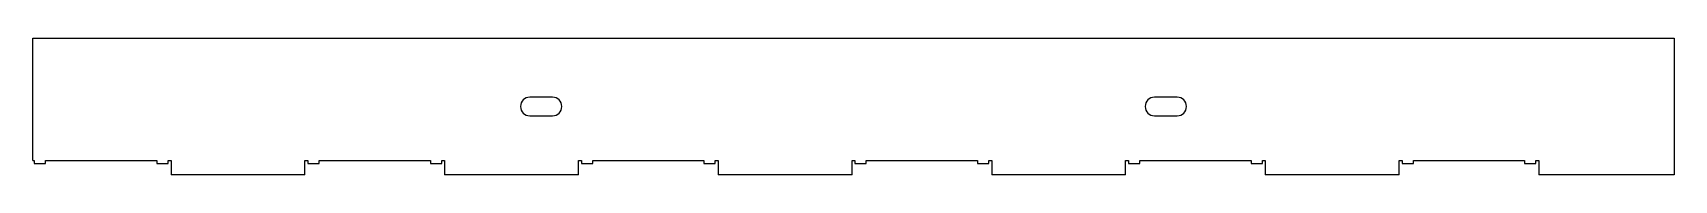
# Model space of a CAD drawing. Header units: inches. Extents: x 0 to 72, y 0 to 6.
import ezdxf

# ---------------------------------------------------------------- set-up
doc = ezdxf.new("R2010")
doc.units = ezdxf.units.IN
doc.header["$MEASUREMENT"] = 0
doc.layers.add('CUT', color=7, linetype='Continuous')

msp = doc.modelspace()

# ---------------------------------------------------------------- linework, layer by layer
at = {"layer": 'CUT'}
for p, q in [((0, 6), (72, 6)), ((0, 0.625), (0, 6)), ((72, 6), (72, 0)), ((22.8, 3.40625), (21.8, 3.40625)), ((50.2, 3.40625), (49.2, 3.40625)), ((21.8, 2.59375), (22.8, 2.59375)), ((49.2, 2.59375), (50.2, 2.59375)), ((0, 0.625), (0.0625, 0.625)), ((0.0625, 0.625), (0.0625, 0.5)), ((0.0625, 0.5), (0.5625, 0.5)), ((0.5625, 0.5), (0.5625, 0.625)), ((0.5625, 0.625), (5.4375, 0.625)), ((5.4375, 0.625), (5.4375, 0.5)), ((5.4375, 0.5), (5.9375, 0.5)), ((5.9375, 0.5), (5.9375, 0.625)), ((5.9375, 0.625), (6.0625, 0.625)), ((6.0625, 0.625), (6.0625, 0)), ((11.9375, 0), (6.0625, 0)), ((11.9375, 0), (11.9375, 0.625)), ((11.9375, 0.625), (12.0625, 0.625)), ((12.0625, 0.625), (12.0625, 0.5)), ((12.0625, 0.5), (12.5625, 0.5)), ((12.5625, 0.5), (12.5625, 0.625)), ((12.5625, 0.625), (17.4375, 0.625)), ((17.4375, 0.625), (17.4375, 0.5)), ((17.4375, 0.5), (17.9375, 0.5)), ((17.9375, 0.5), (17.9375, 0.625)), ((17.9375, 0.625), (18.0625, 0.625)), ((18.0625, 0.625), (18.0625, 0)), ((23.9375, 0), (18.0625, 0)), ((23.9375, 0), (23.9375, 0.625)), ((23.9375, 0.625), (24.0625, 0.625)), ((24.0625, 0.625), (24.0625, 0.5)), ((24.0625, 0.5), (24.5625, 0.5)), ((24.5625, 0.5), (24.5625, 0.625)), ((24.5625, 0.625), (29.4375, 0.625)), ((29.4375, 0.625), (29.4375, 0.5)), ((29.4375, 0.5), (29.9375, 0.5)), ((29.9375, 0.5), (29.9375, 0.625)), ((29.9375, 0.625), (30.0625, 0.625)), ((30.0625, 0.625), (30.0625, 0)), ((35.9375, 0), (30.0625, 0)), ((35.9375, 0), (35.9375, 0.625)), ((35.9375, 0.625), (36.0625, 0.625)), ((36.0625, 0.625), (36.0625, 0.5)), ((36.0625, 0.5), (36.5625, 0.5)), ((36.5625, 0.5), (36.5625, 0.625)), ((36.5625, 0.625), (41.4375, 0.625)), ((41.4375, 0.625), (41.4375, 0.5)), ((41.4375, 0.5), (41.9375, 0.5)), ((41.9375, 0.5), (41.9375, 0.625)), ((41.9375, 0.625), (42.0625, 0.625)), ((42.0625, 0.625), (42.0625, 0)), ((47.9375, 0), (42.0625, 0)), ((47.9375, 0), (47.9375, 0.625)), ((47.9375, 0.625), (48.0625, 0.625)), ((48.0625, 0.625), (48.0625, 0.5)), ((48.0625, 0.5), (48.5625, 0.5)), ((48.5625, 0.5), (48.5625, 0.625)), ((48.5625, 0.625), (53.4375, 0.625)), ((53.4375, 0.625), (53.4375, 0.5)), ((53.4375, 0.5), (53.9375, 0.5)), ((53.9375, 0.5), (53.9375, 0.625)), ((53.9375, 0.625), (54.0625, 0.625)), ((54.0625, 0.625), (54.0625, 0)), ((59.9375, 0), (54.0625, 0)), ((59.9375, 0.625), (60.0625, 0.625)), ((59.9375, 0), (59.9375, 0.625)), ((60.0625, 0.625), (60.0625, 0.5)), ((60.0625, 0.5), (60.5625, 0.5)), ((60.5625, 0.5), (60.5625, 0.625)), ((60.5625, 0.625), (65.4375, 0.625)), ((65.4375, 0.625), (65.4375, 0.5)), ((65.4375, 0.5), (65.9375, 0.5)), ((65.9375, 0.5), (65.9375, 0.625)), ((65.9375, 0.625), (66.0625, 0.625)), ((66.0625, 0.625), (66.0625, 0)), ((72, 0), (66.0625, 0))]:
    msp.add_line(p, q, dxfattribs=at)
for centre, start, end in [((21.8, 3), 90, 270), ((22.8, 3), 270, 450), ((49.2, 3), 90, 270), ((50.2, 3), 270, 450)]:
    msp.add_arc(centre, 0.40625, start, end, dxfattribs=at)

doc.saveas('drawing.dxf')
